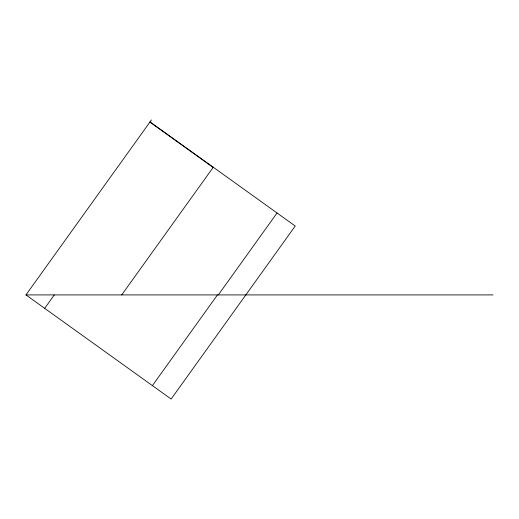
<?xml version="1.0" encoding="UTF-8"?>
<svg xmlns="http://www.w3.org/2000/svg" width="519" height="519" viewBox="0 0 519 519"><rect width="100%" height="100%" fill="white"/><g stroke="black" fill="none" stroke-linecap="round" stroke-linejoin="round"><path stroke-width="0.78" d="M150.049 121.894L295.233 226.024L171.134 399.046L25.95 294.915L151.444 119.954M44.679 308.344L54.313 294.915M121.706 294.915L213.277 167.241M152.404 385.617L217.461 294.915M218.311 294.915L277.068 212.998M25.95 294.915L493.05 294.915M149.894 122.114L213.03 167.397"/></g></svg>
